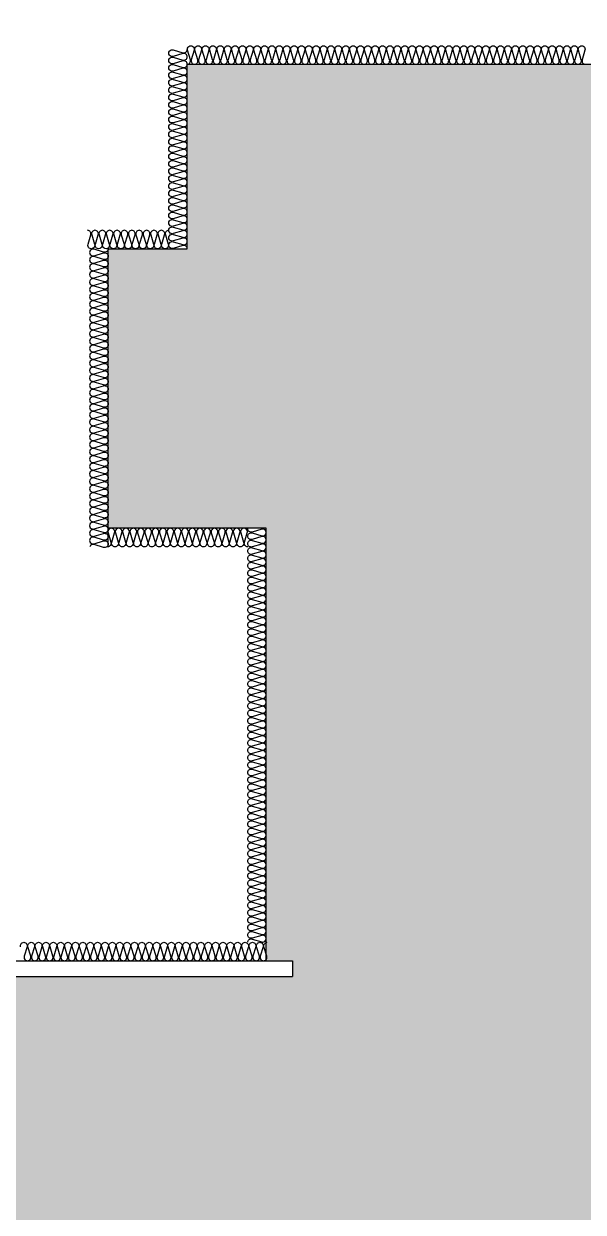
# Model space of a CAD drawing. Header units: millimetres. Extents: x 17311 to 801382, y -242618 to -104888.
# Drawn here: x 712110 to 714234, y -206253 to -201746 of the extents above; entities that cross this region are included whole.
import ezdxf

# ---------------------------------------------------------------- set-up
doc = ezdxf.new("R2010")
doc.units = ezdxf.units.MM
doc.header["$LTSCALE"] = 250
for name, color, linetype in [('A-버림CONC', 4, 'Continuous'), ('ISL', 251, 'Continuous'), ('지반', 254, 'Continuous')]:
    doc.layers.add(name, color=color, linetype=linetype)

msp = doc.modelspace()

# ---------------------------------------------------------------- hatches: boundary and pattern name
at = {"layer": '지반'}
h = msp.add_hatch(dxfattribs=at)
h.set_pattern_fill('EARTH', color=251, scale=70, angle=45)
h.paths.add_polyline_path([(746860.7, -201889.5), (739060.7, -201889.5), (739060.7, -203129.5), (739160.7, -203129.5), (739160.7, -203189.5), (735960.7, -203189.5), (735960.7, -203129.5), (736060.7, -203129.5), (736060.7, -201889.5), (728260.7, -201889.5), (728260.7, -203129.5), (728360.7, -203129.5), (728360.7, -203189.5), (725160.7, -203189.5), (725160.7, -203129.5), (725260.7, -203129.5), (725260.7, -201889.5), (717530.7, -201889.5), (717530.7, -203199.5), (717630.7, -203199.5), (717630.7, -203259.5), (714290.7, -203259.5), (714290.7, -203199.5), (714390.7, -203199.5), (714390.7, -201899.5), (712730.7, -201899.5), (712730.7, -202599.5), (712430.7, -202599.5), (712430.7, -203659.5), (713030.7, -203659.5), (713030.7, -205299.5), (713130.7, -205299.5), (713130.7, -205359.5), (704240.7, -205359.5), (704240.7, -205299.5), (704340.7, -205299.5), (704340.7, -203659.5), (705660.7, -203659.5), (705660.7, -202089.8), (705490.7, -202089.8), (705490.7, -201979.5), (703610.7, -201979.5), (703610.7, -202229.5), (703660.7, -202229.5), (703660.7, -202289.5), (703410.7, -202289.5), (703410.7, -202229.5), (703460.7, -202229.5), (703460.7, -202129.5), (692060.7, -202129.5), (692060.7, -201879.5), (650617.6, -201879.5), (650617.6, -213174), (801382.4, -213174), (801382.4, -201579.5), (791230.7, -201579.5), (791230.7, -201786.8), (791060.7, -201786.8), (791060.7, -202579.5), (790960.7, -202579.5), (790960.7, -204179.5), (792310.7, -204179.5), (792310.7, -205679.5), (792410.7, -205679.5), (792410.7, -205739.5), (783660.7, -205739.5), (783660.7, -205679.5), (783760.7, -205679.5), (783760.7, -204639.5), (782260.7, -204639.5), (782260.7, -205679.5), (782360.7, -205679.5), (782360.7, -205739.5), (779160.7, -205739.5), (779160.7, -205679.5), (779260.7, -205679.5), (779260.7, -204539.5), (771460.7, -204539.5), (771460.7, -205679.5), (771560.7, -205679.5), (771560.7, -205739.5), (768360.7, -205739.5), (768360.7, -205679.5), (768460.7, -205679.5), (768460.7, -204179.5), (769360.7, -204179.5), (769360.7, -201889.5), (760660.7, -201889.5), (760660.7, -203129.5), (760760.7, -203129.5), (760760.7, -203189.5), (757560.7, -203189.5), (757560.7, -203129.5), (757660.7, -203129.5), (757660.7, -201889.5), (749860.7, -201889.5), (749860.7, -203129.5), (749960.7, -203129.5), (749960.7, -203189.5), (746760.7, -203189.5), (746760.7, -203129.5), (746860.7, -203129.5)])

# ---------------------------------------------------------------- linework, layer by layer
at = {"layer": 'A-버림CONC'}
for p, q in [((713030.7, -205299.5), (713130.7, -205299.5)), ((713130.7, -205299.5), (713130.7, -205359.5)), ((704240.7, -205359.5), (713130.7, -205359.5))]:
    msp.add_line(p, q, dxfattribs=at)
at = {"layer": 'ISL'}
for points in [[(712430.7, -203729.5), (712430.7, -202599.5), (712730.7, -202599.5), (712730.7, -201899.5), (714390.7, -201899.5), (714390.7, -203199.5), (717530.7, -203199.5), (717530.7, -201829.5)], [(705660.7, -203659.5), (704340.7, -203659.5), (704340.7, -205299.5), (713030.7, -205299.5), (713030.7, -203659.5), (712430.7, -203659.5)]]:
    msp.add_lwpolyline(points, dxfattribs=at)
for points in [[(712730.7, -202599.5, 0.509267), (712713.7, -202587.1), (712677.6, -202597.8, -1.372593), (712677.6, -202573.1), (712713.7, -202583.8, 0.509267), (712730.7, -202571.5, 0.509267), (712713.7, -202559.1), (712677.6, -202569.8, -1.372593), (712677.6, -202545.1), (712713.7, -202555.8, 0.509267), (712730.7, -202543.5, 0.509267), (712713.7, -202531.1), (712677.6, -202541.8, -1.372593), (712677.6, -202517.1), (712713.7, -202527.8, 0.509267), (712730.7, -202515.5, 0.509267), (712713.7, -202503.1), (712677.6, -202513.8, -1.372593), (712677.6, -202489.1), (712713.7, -202499.8, 0.509267), (712730.7, -202487.5, 0.509267), (712713.7, -202475.1), (712677.6, -202485.8, -1.372593), (712677.6, -202461.1), (712713.7, -202471.8, 0.509267), (712730.7, -202459.5, 0.509267), (712713.7, -202447.1), (712677.6, -202457.8, -1.372593), (712677.6, -202433.1), (712713.7, -202443.8, 0.509267), (712730.7, -202431.5, 0.509267), (712713.7, -202419.1), (712677.6, -202429.8, -1.372593), (712677.6, -202405.1), (712713.7, -202415.8, 0.509267), (712730.7, -202403.5, 0.509267), (712713.7, -202391.1), (712677.6, -202401.8, -1.372593), (712677.6, -202377.1), (712713.7, -202387.8, 0.509267), (712730.7, -202375.5, 0.509267), (712713.7, -202363.1), (712677.6, -202373.8, -1.372593), (712677.6, -202349.1), (712713.7, -202359.8, 0.509267), (712730.7, -202347.5, 0.509267), (712713.7, -202335.1), (712677.6, -202345.8, -1.372593), (712677.6, -202321.1), (712713.7, -202331.8, 0.509267), (712730.7, -202319.5, 0.509267), (712713.7, -202307.1), (712677.6, -202317.8, -1.372593), (712677.6, -202293.1), (712713.7, -202303.8, 0.509267), (712730.7, -202291.5, 0.509267), (712713.7, -202279.1), (712677.6, -202289.8, -1.372593), (712677.6, -202265.1), (712713.7, -202275.8, 0.509267), (712730.7, -202263.5, 0.509267), (712713.7, -202251.1), (712677.6, -202261.8, -1.372593), (712677.6, -202237.1), (712713.7, -202247.8, 0.509267), (712730.7, -202235.5, 0.509267), (712713.7, -202223.1), (712677.6, -202233.8, -1.372593), (712677.6, -202209.1), (712713.7, -202219.8, 0.509267), (712730.7, -202207.5, 0.509267), (712713.7, -202195.1), (712677.6, -202205.8, -1.372593), (712677.6, -202181.1), (712713.7, -202191.8, 0.509267), (712730.7, -202179.5, 0.509267), (712713.7, -202167.1), (712677.6, -202177.8, -1.372593), (712677.6, -202153.1), (712713.7, -202163.8, 0.509267), (712730.7, -202151.5, 0.509267), (712713.7, -202139.1), (712677.6, -202149.8, -1.372593), (712677.6, -202125.1), (712713.7, -202135.8, 0.509267), (712730.7, -202123.5, 0.509267), (712713.7, -202111.1), (712677.6, -202121.8, -1.372593), (712677.6, -202097.1), (712713.7, -202107.8, 0.509267), (712730.7, -202095.5, 0.509267), (712713.7, -202083.1), (712677.6, -202093.8, -1.372593), (712677.6, -202069.1), (712713.7, -202079.8, 0.509267), (712730.7, -202067.5, 0.509267), (712713.7, -202055.1), (712677.6, -202065.8, -1.372593), (712677.6, -202041.1), (712713.7, -202051.8, 0.509267), (712730.7, -202039.5, 0.509267), (712713.7, -202027.1), (712677.6, -202037.8, -1.372593), (712677.6, -202013.1), (712713.7, -202023.8, 0.509267), (712730.7, -202011.5, 0.509267), (712713.7, -201999.1), (712677.6, -202009.8, -1.372593), (712677.6, -201985.1), (712713.7, -201995.8, 0.509267), (712730.7, -201983.5, 0.509267), (712713.7, -201971.1), (712677.6, -201981.8, -1.372593), (712677.6, -201957.1), (712713.7, -201967.8, 0.509267), (712730.7, -201955.5, 0.509267), (712713.7, -201943.1), (712677.6, -201953.8, -1.372593), (712677.6, -201929.1), (712713.7, -201939.8, 0.509267), (712730.7, -201927.5, 0.509267), (712713.7, -201915.1), (712677.6, -201925.8, -1.372593), (712677.6, -201901.1), (712713.7, -201911.8, 0.509267), (712730.7, -201899.5, 0.509267), (712713.7, -201887.1), (712677.6, -201897.8, -1.372593), (712677.6, -201873.1), (712713.7, -201883.8, 0.509267), (712730.7, -201871.5, 0.509267), (712713.7, -201859.1), (712677.6, -201869.8, -1.372593), (712677.6, -201845.1), (712713.7, -201855.8, 0.509267), (712730.7, -201843.5)], [(712730.7, -201899.5, 0.509267), (712743, -201882.5), (712732.3, -201846.4, -1.372593), (712757, -201846.4), (712746.3, -201882.5, 0.509267), (712758.7, -201899.5, 0.509267), (712771, -201882.5), (712760.3, -201846.4, -1.372593), (712785, -201846.4), (712774.3, -201882.5, 0.509267), (712786.7, -201899.5, 0.509267), (712799, -201882.5), (712788.3, -201846.4, -1.372593), (712813, -201846.4), (712802.3, -201882.5, 0.509267), (712814.7, -201899.5, 0.509267), (712827, -201882.5), (712816.3, -201846.4, -1.372593), (712841, -201846.4), (712830.3, -201882.5, 0.509267), (712842.7, -201899.5, 0.509267), (712855, -201882.5), (712844.3, -201846.4, -1.372593), (712869, -201846.4), (712858.3, -201882.5, 0.509267), (712870.7, -201899.5, 0.509267), (712883, -201882.5), (712872.3, -201846.4, -1.372593), (712897, -201846.4), (712886.3, -201882.5, 0.509267), (712898.7, -201899.5, 0.509267), (712911, -201882.5), (712900.3, -201846.4, -1.372593), (712925, -201846.4), (712914.3, -201882.5, 0.509267), (712926.7, -201899.5, 0.509267), (712939, -201882.5), (712928.3, -201846.4, -1.372593), (712953, -201846.4), (712942.3, -201882.5, 0.509267), (712954.7, -201899.5, 0.509267), (712967, -201882.5), (712956.3, -201846.4, -1.372593), (712981, -201846.4), (712970.3, -201882.5, 0.509267), (712982.7, -201899.5, 0.509267), (712995, -201882.5), (712984.3, -201846.4, -1.372593), (713009, -201846.4), (712998.3, -201882.5, 0.509267), (713010.7, -201899.5, 0.509267), (713023, -201882.5), (713012.3, -201846.4, -1.372593), (713037, -201846.4), (713026.3, -201882.5, 0.509267), (713038.7, -201899.5, 0.509267), (713051, -201882.5), (713040.3, -201846.4, -1.372593), (713065, -201846.4), (713054.3, -201882.5, 0.509267), (713066.7, -201899.5, 0.509267), (713079, -201882.5), (713068.3, -201846.4, -1.372593), (713093, -201846.4), (713082.3, -201882.5, 0.509267), (713094.7, -201899.5, 0.509267), (713107, -201882.5), (713096.3, -201846.4, -1.372593), (713121, -201846.4), (713110.3, -201882.5, 0.509267), (713122.7, -201899.5, 0.509267), (713135, -201882.5), (713124.3, -201846.4, -1.372593), (713149, -201846.4), (713138.3, -201882.5, 0.509267), (713150.7, -201899.5, 0.509267), (713163, -201882.5), (713152.3, -201846.4, -1.372593), (713177, -201846.4), (713166.3, -201882.5, 0.509267), (713178.7, -201899.5, 0.509267), (713191, -201882.5), (713180.3, -201846.4, -1.372593), (713205, -201846.4), (713194.3, -201882.5, 0.509267), (713206.7, -201899.5, 0.509267), (713219, -201882.5), (713208.3, -201846.4, -1.372593), (713233, -201846.4), (713222.3, -201882.5, 0.509267), (713234.7, -201899.5, 0.509267), (713247, -201882.5), (713236.3, -201846.4, -1.372593), (713261, -201846.4), (713250.3, -201882.5, 0.509267), (713262.7, -201899.5, 0.509267), (713275, -201882.5), (713264.3, -201846.4, -1.372593), (713289, -201846.4), (713278.3, -201882.5, 0.509267), (713290.7, -201899.5, 0.509267), (713303, -201882.5), (713292.3, -201846.4, -1.372593), (713317, -201846.4), (713306.3, -201882.5, 0.509267), (713318.7, -201899.5, 0.509267), (713331, -201882.5), (713320.3, -201846.4, -1.372593), (713345, -201846.4), (713334.3, -201882.5, 0.509267), (713346.7, -201899.5, 0.509267), (713359, -201882.5), (713348.3, -201846.4, -1.372593), (713373, -201846.4), (713362.3, -201882.5, 0.509267), (713374.7, -201899.5, 0.509267), (713387, -201882.5), (713376.3, -201846.4, -1.372593), (713401, -201846.4), (713390.3, -201882.5, 0.509267), (713402.7, -201899.5, 0.509267), (713415, -201882.5), (713404.3, -201846.4, -1.372593), (713429, -201846.4), (713418.3, -201882.5, 0.509267), (713430.7, -201899.5, 0.509267), (713443, -201882.5), (713432.3, -201846.4, -1.372593), (713457, -201846.4), (713446.3, -201882.5, 0.509267), (713458.7, -201899.5, 0.509267), (713471, -201882.5), (713460.3, -201846.4, -1.372593), (713485, -201846.4), (713474.3, -201882.5, 0.509267), (713486.7, -201899.5, 0.509267), (713499, -201882.5), (713488.3, -201846.4, -1.372593), (713513, -201846.4), (713502.3, -201882.5, 0.509267), (713514.7, -201899.5, 0.509267), (713527, -201882.5), (713516.3, -201846.4, -1.372593), (713541, -201846.4), (713530.3, -201882.5, 0.509267), (713542.7, -201899.5, 0.509267), (713555, -201882.5), (713544.3, -201846.4, -1.372593), (713569, -201846.4), (713558.3, -201882.5, 0.509267), (713570.7, -201899.5, 0.509267), (713583, -201882.5), (713572.3, -201846.4, -1.372593), (713597, -201846.4), (713586.3, -201882.5, 0.509267), (713598.7, -201899.5, 0.509267), (713611, -201882.5), (713600.3, -201846.4, -1.372593), (713625, -201846.4), (713614.3, -201882.5, 0.509267), (713626.7, -201899.5, 0.509267), (713639, -201882.5), (713628.3, -201846.4, -1.372593), (713653, -201846.4), (713642.3, -201882.5, 0.509267), (713654.7, -201899.5, 0.509267), (713667, -201882.5), (713656.3, -201846.4, -1.372593), (713681, -201846.4), (713670.3, -201882.5, 0.509267), (713682.7, -201899.5, 0.509267), (713695, -201882.5), (713684.3, -201846.4, -1.372593), (713709, -201846.4), (713698.3, -201882.5, 0.509267), (713710.7, -201899.5, 0.509267), (713723, -201882.5), (713712.3, -201846.4, -1.372593), (713737, -201846.4), (713726.3, -201882.5, 0.509267), (713738.7, -201899.5, 0.509267), (713751, -201882.5), (713740.3, -201846.4, -1.372593), (713765, -201846.4), (713754.3, -201882.5, 0.509267), (713766.7, -201899.5, 0.509267), (713779, -201882.5), (713768.3, -201846.4, -1.372593), (713793, -201846.4), (713782.3, -201882.5, 0.509267), (713794.7, -201899.5, 0.509267), (713807, -201882.5), (713796.3, -201846.4, -1.372593), (713821, -201846.4), (713810.3, -201882.5, 0.509267), (713822.7, -201899.5, 0.509267), (713835, -201882.5), (713824.3, -201846.4, -1.372593), (713849, -201846.4), (713838.3, -201882.5, 0.509267), (713850.7, -201899.5, 0.509267), (713863, -201882.5), (713852.3, -201846.4, -1.372593), (713877, -201846.4), (713866.3, -201882.5, 0.509267), (713878.7, -201899.5, 0.509267), (713891, -201882.5), (713880.3, -201846.4, -1.372593), (713905, -201846.4), (713894.3, -201882.5, 0.509267), (713906.7, -201899.5, 0.509267), (713919, -201882.5), (713908.3, -201846.4, -1.372593), (713933, -201846.4), (713922.3, -201882.5, 0.509267), (713934.7, -201899.5, 0.509267), (713947, -201882.5), (713936.3, -201846.4, -1.372593), (713961, -201846.4), (713950.3, -201882.5, 0.509267), (713962.7, -201899.5, 0.509267), (713975, -201882.5), (713964.3, -201846.4, -1.372593), (713989, -201846.4), (713978.3, -201882.5, 0.509267), (713990.7, -201899.5, 0.509267), (714003, -201882.5), (713992.3, -201846.4, -1.372593), (714017, -201846.4), (714006.3, -201882.5, 0.509267), (714018.7, -201899.5, 0.509267), (714031, -201882.5), (714020.3, -201846.4, -1.372593), (714045, -201846.4), (714034.3, -201882.5, 0.509267), (714046.7, -201899.5, 0.509267), (714059, -201882.5), (714048.3, -201846.4, -1.372593), (714073, -201846.4), (714062.3, -201882.5, 0.509267), (714074.7, -201899.5, 0.509267), (714087, -201882.5), (714076.3, -201846.4, -1.372593), (714101, -201846.4), (714090.3, -201882.5, 0.509267), (714102.7, -201899.5, 0.509267), (714115, -201882.5), (714104.3, -201846.4, -1.372593), (714129, -201846.4), (714118.3, -201882.5, 0.509267), (714130.7, -201899.5, 0.509267), (714143, -201882.5), (714132.3, -201846.4, -1.372593), (714157, -201846.4), (714146.3, -201882.5, 0.509267), (714158.7, -201899.5, 0.509267), (714171, -201882.5), (714160.3, -201846.4, -1.372593), (714185, -201846.4), (714174.3, -201882.5, 0.509267), (714186.7, -201899.5, 0.509267), (714199, -201882.5), (714188.3, -201846.4, -1.372593), (714213, -201846.4), (714202.3, -201882.5, 0.509267), (714214.7, -201899.5, 0.509267), (714227, -201882.5), (714216.3, -201846.4, -1.372593), (714241, -201846.4), (714230.3, -201882.5, 0.509267), (714242.7, -201899.5, 0.509267)], [(712660.6, -202529.5, 0.509267), (712648.3, -202546.4), (712659, -202582.5, -1.372593), (712634.3, -202582.5), (712645, -202546.4, 0.509267), (712632.6, -202529.5, 0.509267), (712620.3, -202546.4), (712631, -202582.5, -1.372593), (712606.3, -202582.5), (712617, -202546.4, 0.509267), (712604.6, -202529.5, 0.509267), (712592.3, -202546.4), (712603, -202582.5, -1.372593), (712578.3, -202582.5), (712589, -202546.4, 0.509267), (712576.6, -202529.5, 0.509267), (712564.3, -202546.4), (712575, -202582.5, -1.372593), (712550.3, -202582.5), (712561, -202546.4, 0.509267), (712548.6, -202529.5, 0.509267), (712536.3, -202546.4), (712547, -202582.5, -1.372593), (712522.3, -202582.5), (712533, -202546.4, 0.509267), (712520.6, -202529.5, 0.509267), (712508.3, -202546.4), (712519, -202582.5, -1.372593), (712494.3, -202582.5), (712505, -202546.4, 0.509267), (712492.6, -202529.5, 0.509267), (712480.3, -202546.4), (712491, -202582.5, -1.372593), (712466.3, -202582.5), (712477, -202546.4, 0.509267), (712464.6, -202529.5, 0.509267), (712452.3, -202546.4), (712463, -202582.5, -1.372593), (712438.3, -202582.5), (712449, -202546.4, 0.509267), (712436.6, -202529.5, 0.509267), (712424.3, -202546.4), (712435, -202582.5, -1.372593), (712410.3, -202582.5), (712421, -202546.4, 0.509267), (712408.6, -202529.5, 0.509267), (712396.3, -202546.4), (712407, -202582.5, -1.372593), (712382.3, -202582.5), (712393, -202546.4, 0.509267), (712380.6, -202529.5, 0.509267), (712368.3, -202546.4), (712379, -202582.5, -1.372593), (712354.3, -202582.5), (712365, -202546.4, 0.509267), (712352.6, -202529.5)], [(712430.7, -202599.5, -0.509267), (712413.7, -202611.9), (712377.6, -202601.1, 1.372593), (712377.6, -202625.9), (712413.7, -202615.1, -0.509267), (712430.7, -202627.5, -0.509267), (712413.7, -202639.9), (712377.6, -202629.1, 1.372593), (712377.6, -202653.9), (712413.7, -202643.1, -0.509267), (712430.7, -202655.5, -0.509267), (712413.7, -202667.9), (712377.6, -202657.1, 1.372593), (712377.6, -202681.9), (712413.7, -202671.1, -0.509267), (712430.7, -202683.5, -0.509267), (712413.7, -202695.9), (712377.6, -202685.1, 1.372593), (712377.6, -202709.9), (712413.7, -202699.1, -0.509267), (712430.7, -202711.5, -0.509267), (712413.7, -202723.9), (712377.6, -202713.1, 1.372593), (712377.6, -202737.9), (712413.7, -202727.1, -0.509267), (712430.7, -202739.5, -0.509267), (712413.7, -202751.9), (712377.6, -202741.1, 1.372593), (712377.6, -202765.9), (712413.7, -202755.1, -0.509267), (712430.7, -202767.5, -0.509267), (712413.7, -202779.9), (712377.6, -202769.1, 1.372593), (712377.6, -202793.9), (712413.7, -202783.1, -0.509267), (712430.7, -202795.5, -0.509267), (712413.7, -202807.9), (712377.6, -202797.1, 1.372593), (712377.6, -202821.9), (712413.7, -202811.1, -0.509267), (712430.7, -202823.5, -0.509267), (712413.7, -202835.9), (712377.6, -202825.1, 1.372593), (712377.6, -202849.9), (712413.7, -202839.1, -0.509267), (712430.7, -202851.5, -0.509267), (712413.7, -202863.9), (712377.6, -202853.1, 1.372593), (712377.6, -202877.9), (712413.7, -202867.1, -0.509267), (712430.7, -202879.5, -0.509267), (712413.7, -202891.9), (712377.6, -202881.1, 1.372593), (712377.6, -202905.9), (712413.7, -202895.1, -0.509267), (712430.7, -202907.5, -0.509267), (712413.7, -202919.9), (712377.6, -202909.1, 1.372593), (712377.6, -202933.9), (712413.7, -202923.1, -0.509267), (712430.7, -202935.5, -0.509267), (712413.7, -202947.9), (712377.6, -202937.1, 1.372593), (712377.6, -202961.9), (712413.7, -202951.1, -0.509267), (712430.7, -202963.5, -0.509267), (712413.7, -202975.9), (712377.6, -202965.1, 1.372593), (712377.6, -202989.9), (712413.7, -202979.1, -0.509267), (712430.7, -202991.5, -0.509267), (712413.7, -203003.9), (712377.6, -202993.1, 1.372593), (712377.6, -203017.9), (712413.7, -203007.1, -0.509267), (712430.7, -203019.5, -0.509267), (712413.7, -203031.9), (712377.6, -203021.1, 1.372593), (712377.6, -203045.9), (712413.7, -203035.1, -0.509267), (712430.7, -203047.5, -0.509267), (712413.7, -203059.9), (712377.6, -203049.1, 1.372593), (712377.6, -203073.9), (712413.7, -203063.1, -0.509267), (712430.7, -203075.5, -0.509267), (712413.7, -203087.9), (712377.6, -203077.1, 1.372593), (712377.6, -203101.9), (712413.7, -203091.1, -0.509267), (712430.7, -203103.5, -0.509267), (712413.7, -203115.9), (712377.6, -203105.1, 1.372593), (712377.6, -203129.9), (712413.7, -203119.1, -0.509267), (712430.7, -203131.5, -0.509267), (712413.7, -203143.9), (712377.6, -203133.1, 1.372593), (712377.6, -203157.9), (712413.7, -203147.1, -0.509267), (712430.7, -203159.5, -0.509267), (712413.7, -203171.9), (712377.6, -203161.1, 1.372593), (712377.6, -203185.9), (712413.7, -203175.1, -0.509267), (712430.7, -203187.5, -0.509267), (712413.7, -203199.9), (712377.6, -203189.1, 1.372593), (712377.6, -203213.9), (712413.7, -203203.1, -0.509267), (712430.7, -203215.5, -0.509267), (712413.7, -203227.9), (712377.6, -203217.1, 1.372593), (712377.6, -203241.9), (712413.7, -203231.1, -0.509267), (712430.7, -203243.5, -0.509267), (712413.7, -203255.9), (712377.6, -203245.1, 1.372593), (712377.6, -203269.9), (712413.7, -203259.1, -0.509267), (712430.7, -203271.5, -0.509267), (712413.7, -203283.9), (712377.6, -203273.1, 1.372593), (712377.6, -203297.9), (712413.7, -203287.1, -0.509267), (712430.7, -203299.5, -0.509267), (712413.7, -203311.9), (712377.6, -203301.1, 1.372593), (712377.6, -203325.9), (712413.7, -203315.1, -0.509267), (712430.7, -203327.5, -0.509267), (712413.7, -203339.9), (712377.6, -203329.1, 1.372593), (712377.6, -203353.9), (712413.7, -203343.1, -0.509267), (712430.7, -203355.5, -0.509267), (712413.7, -203367.9), (712377.6, -203357.1, 1.372593), (712377.6, -203381.9), (712413.7, -203371.1, -0.509267), (712430.7, -203383.5, -0.509267), (712413.7, -203395.9), (712377.6, -203385.1, 1.372593), (712377.6, -203409.9), (712413.7, -203399.1, -0.509267), (712430.7, -203411.5, -0.509267), (712413.7, -203423.9), (712377.6, -203413.1, 1.372593), (712377.6, -203437.9), (712413.7, -203427.1, -0.509267), (712430.7, -203439.5, -0.509267), (712413.7, -203451.9), (712377.6, -203441.1, 1.372593), (712377.6, -203465.9), (712413.7, -203455.1, -0.509267), (712430.7, -203467.5, -0.509267), (712413.7, -203479.9), (712377.6, -203469.1, 1.372593), (712377.6, -203493.9), (712413.7, -203483.1, -0.509267), (712430.7, -203495.5, -0.509267), (712413.7, -203507.9), (712377.6, -203497.1, 1.372593), (712377.6, -203521.9), (712413.7, -203511.1, -0.509267), (712430.7, -203523.5, -0.509267), (712413.7, -203535.9), (712377.6, -203525.1, 1.372593), (712377.6, -203549.9), (712413.7, -203539.1, -0.509267), (712430.7, -203551.5, -0.509267), (712413.7, -203563.9), (712377.6, -203553.1, 1.372593), (712377.6, -203577.9), (712413.7, -203567.1, -0.509267), (712430.7, -203579.5, -0.509267), (712413.7, -203591.9), (712377.6, -203581.1, 1.372593), (712377.6, -203605.9), (712413.7, -203595.1, -0.509267), (712430.7, -203607.5, -0.509267), (712413.7, -203619.9), (712377.6, -203609.1, 1.372593), (712377.6, -203633.9), (712413.7, -203623.1, -0.509267), (712430.7, -203635.5, -0.509267), (712413.7, -203647.9), (712377.6, -203637.1, 1.372593), (712377.6, -203661.9), (712413.7, -203651.1, -0.509267), (712430.7, -203663.5, -0.509267), (712413.7, -203675.9), (712377.6, -203665.1, 1.372593), (712377.6, -203689.9), (712413.7, -203679.1, -0.509267), (712430.7, -203691.5, -0.509267), (712413.7, -203703.9), (712377.6, -203693.1, 1.372593), (712377.6, -203717.9), (712413.7, -203707.1, -0.509267), (712430.7, -203719.5, -0.509267), (712413.7, -203731.9), (712377.6, -203721.1, 0.413428), (712361.3, -203729.5, 0.413428)], [(712960.7, -205229.5, -0.509267), (712977.6, -205217.1), (713013.7, -205227.8, 1.372593), (713013.7, -205203.1), (712977.6, -205213.8, -0.509267), (712960.7, -205201.5, -0.509267), (712977.6, -205189.1), (713013.7, -205199.8, 1.372593), (713013.7, -205175.1), (712977.6, -205185.8, -0.509267), (712960.7, -205173.5, -0.509267), (712977.6, -205161.1), (713013.7, -205171.8, 1.372593), (713013.7, -205147.1), (712977.6, -205157.8, -0.509267), (712960.7, -205145.5, -0.509267), (712977.6, -205133.1), (713013.7, -205143.8, 1.372593), (713013.7, -205119.1), (712977.6, -205129.8, -0.509267), (712960.7, -205117.5, -0.509267), (712977.6, -205105.1), (713013.7, -205115.8, 1.372593), (713013.7, -205091.1), (712977.6, -205101.8, -0.509267), (712960.7, -205089.5, -0.509267), (712977.6, -205077.1), (713013.7, -205087.8, 1.372593), (713013.7, -205063.1), (712977.6, -205073.8, -0.509267), (712960.7, -205061.5, -0.509267), (712977.6, -205049.1), (713013.7, -205059.8, 1.372593), (713013.7, -205035.1), (712977.6, -205045.8, -0.509267), (712960.7, -205033.5, -0.509267), (712977.6, -205021.1), (713013.7, -205031.8, 1.372593), (713013.7, -205007.1), (712977.6, -205017.8, -0.509267), (712960.7, -205005.5, -0.509267), (712977.6, -204993.1), (713013.7, -205003.8, 1.372593), (713013.7, -204979.1), (712977.6, -204989.8, -0.509267), (712960.7, -204977.5, -0.509267), (712977.6, -204965.1), (713013.7, -204975.8, 1.372593), (713013.7, -204951.1), (712977.6, -204961.8, -0.509267), (712960.7, -204949.5, -0.509267), (712977.6, -204937.1), (713013.7, -204947.8, 1.372593), (713013.7, -204923.1), (712977.6, -204933.8, -0.509267), (712960.7, -204921.5, -0.509267), (712977.6, -204909.1), (713013.7, -204919.8, 1.372593), (713013.7, -204895.1), (712977.6, -204905.8, -0.509267), (712960.7, -204893.5, -0.509267), (712977.6, -204881.1), (713013.7, -204891.8, 1.372593), (713013.7, -204867.1), (712977.6, -204877.8, -0.509267), (712960.7, -204865.5, -0.509267), (712977.6, -204853.1), (713013.7, -204863.8, 1.372593), (713013.7, -204839.1), (712977.6, -204849.8, -0.509267), (712960.7, -204837.5, -0.509267), (712977.6, -204825.1), (713013.7, -204835.8, 1.372593), (713013.7, -204811.1), (712977.6, -204821.8, -0.509267), (712960.7, -204809.5, -0.509267), (712977.6, -204797.1), (713013.7, -204807.8, 1.372593), (713013.7, -204783.1), (712977.6, -204793.8, -0.509267), (712960.7, -204781.5, -0.509267), (712977.6, -204769.1), (713013.7, -204779.8, 1.372593), (713013.7, -204755.1), (712977.6, -204765.8, -0.509267), (712960.7, -204753.5, -0.509267), (712977.6, -204741.1), (713013.7, -204751.8, 1.372593), (713013.7, -204727.1), (712977.6, -204737.8, -0.509267), (712960.7, -204725.5, -0.509267), (712977.6, -204713.1), (713013.7, -204723.8, 1.372593), (713013.7, -204699.1), (712977.6, -204709.8, -0.509267), (712960.7, -204697.5, -0.509267), (712977.6, -204685.1), (713013.7, -204695.8, 1.372593), (713013.7, -204671.1), (712977.6, -204681.8, -0.509267), (712960.7, -204669.5, -0.509267), (712977.6, -204657.1), (713013.7, -204667.8, 1.372593), (713013.7, -204643.1), (712977.6, -204653.8, -0.509267), (712960.7, -204641.5, -0.509267), (712977.6, -204629.1), (713013.7, -204639.8, 1.372593), (713013.7, -204615.1), (712977.6, -204625.8, -0.509267), (712960.7, -204613.5, -0.509267), (712977.6, -204601.1), (713013.7, -204611.8, 1.372593), (713013.7, -204587.1), (712977.6, -204597.8, -0.509267), (712960.7, -204585.5, -0.509267), (712977.6, -204573.1), (713013.7, -204583.8, 1.372593), (713013.7, -204559.1), (712977.6, -204569.8, -0.509267), (712960.7, -204557.5, -0.509267), (712977.6, -204545.1), (713013.7, -204555.8, 1.372593), (713013.7, -204531.1), (712977.6, -204541.8, -0.509267), (712960.7, -204529.5, -0.509267), (712977.6, -204517.1), (713013.7, -204527.8, 1.372593), (713013.7, -204503.1), (712977.6, -204513.8, -0.509267), (712960.7, -204501.5, -0.509267), (712977.6, -204489.1), (713013.7, -204499.8, 1.372593), (713013.7, -204475.1), (712977.6, -204485.8, -0.509267), (712960.7, -204473.5, -0.509267), (712977.6, -204461.1), (713013.7, -204471.8, 1.372593), (713013.7, -204447.1), (712977.6, -204457.8, -0.509267), (712960.7, -204445.5, -0.509267), (712977.6, -204433.1), (713013.7, -204443.8, 1.372593), (713013.7, -204419.1), (712977.6, -204429.8, -0.509267), (712960.7, -204417.5, -0.509267), (712977.6, -204405.1), (713013.7, -204415.8, 1.372593), (713013.7, -204391.1), (712977.6, -204401.8, -0.509267), (712960.7, -204389.5, -0.509267), (712977.6, -204377.1), (713013.7, -204387.8, 1.372593), (713013.7, -204363.1), (712977.6, -204373.8, -0.509267), (712960.7, -204361.5, -0.509267), (712977.6, -204349.1), (713013.7, -204359.8, 1.372593), (713013.7, -204335.1), (712977.6, -204345.8, -0.509267), (712960.7, -204333.5, -0.509267), (712977.6, -204321.1), (713013.7, -204331.8, 1.372593), (713013.7, -204307.1), (712977.6, -204317.8, -0.509267), (712960.7, -204305.5, -0.509267), (712977.6, -204293.1), (713013.7, -204303.8, 1.372593), (713013.7, -204279.1), (712977.6, -204289.8, -0.509267), (712960.7, -204277.5, -0.509267), (712977.6, -204265.1), (713013.7, -204275.8, 1.372593), (713013.7, -204251.1), (712977.6, -204261.8, -0.509267), (712960.7, -204249.5, -0.509267), (712977.6, -204237.1), (713013.7, -204247.8, 1.372593), (713013.7, -204223.1), (712977.6, -204233.8, -0.509267), (712960.7, -204221.5, -0.509267), (712977.6, -204209.1), (713013.7, -204219.8, 1.372593), (713013.7, -204195.1), (712977.6, -204205.8, -0.509267), (712960.7, -204193.5, -0.509267), (712977.6, -204181.1), (713013.7, -204191.8, 1.372593), (713013.7, -204167.1), (712977.6, -204177.8, -0.509267), (712960.7, -204165.5, -0.509267), (712977.6, -204153.1), (713013.7, -204163.8, 1.372593), (713013.7, -204139.1), (712977.6, -204149.8, -0.509267), (712960.7, -204137.5, -0.509267), (712977.6, -204125.1), (713013.7, -204135.8, 1.372593), (713013.7, -204111.1), (712977.6, -204121.8, -0.509267), (712960.7, -204109.5, -0.509267), (712977.6, -204097.1), (713013.7, -204107.8, 1.372593), (713013.7, -204083.1), (712977.6, -204093.8, -0.509267), (712960.7, -204081.5, -0.509267), (712977.6, -204069.1), (713013.7, -204079.8, 1.372593), (713013.7, -204055.1), (712977.6, -204065.8, -0.509267), (712960.7, -204053.5, -0.509267), (712977.6, -204041.1), (713013.7, -204051.8, 1.372593), (713013.7, -204027.1), (712977.6, -204037.8, -0.509267), (712960.7, -204025.5, -0.509267), (712977.6, -204013.1), (713013.7, -204023.8, 1.372593), (713013.7, -203999.1), (712977.6, -204009.8, -0.509267), (712960.7, -203997.5, -0.509267), (712977.6, -203985.1), (713013.7, -203995.8, 1.372593), (713013.7, -203971.1), (712977.6, -203981.8, -0.509267), (712960.7, -203969.5, -0.509267), (712977.6, -203957.1), (713013.7, -203967.8, 1.372593), (713013.7, -203943.1), (712977.6, -203953.8, -0.509267), (712960.7, -203941.5, -0.509267), (712977.6, -203929.1), (713013.7, -203939.8, 1.372593), (713013.7, -203915.1), (712977.6, -203925.8, -0.509267), (712960.7, -203913.5, -0.509267), (712977.6, -203901.1), (713013.7, -203911.8, 1.372593), (713013.7, -203887.1), (712977.6, -203897.8, -0.509267), (712960.7, -203885.5, -0.509267), (712977.6, -203873.1), (713013.7, -203883.8, 1.372593), (713013.7, -203859.1), (712977.6, -203869.8, -0.509267), (712960.7, -203857.5, -0.509267), (712977.6, -203845.1), (713013.7, -203855.8, 1.372593), (713013.7, -203831.1), (712977.6, -203841.8, -0.509267), (712960.7, -203829.5, -0.509267), (712977.6, -203817.1), (713013.7, -203827.8, 1.372593), (713013.7, -203803.1), (712977.6, -203813.8, -0.509267), (712960.7, -203801.5, -0.509267), (712977.6, -203789.1), (713013.7, -203799.8, 1.372593), (713013.7, -203775.1), (712977.6, -203785.8, -0.509267), (712960.7, -203773.5, -0.509267), (712977.6, -203761.1), (713013.7, -203771.8, 1.372593), (713013.7, -203747.1), (712977.6, -203757.8, -0.509267), (712960.7, -203745.5, -0.509267), (712977.6, -203733.1), (713013.7, -203743.8, 1.372593), (713013.7, -203719.1), (712977.6, -203729.8, -0.509267), (712960.7, -203717.5, -0.509267), (712977.6, -203705.1), (713013.7, -203715.8, 1.372593), (713013.7, -203691.1), (712977.6, -203701.8, -0.509267), (712960.7, -203689.5, -0.509267), (712977.6, -203677.1), (713013.7, -203687.8, 1.372593), (713013.7, -203663.1), (712977.6, -203673.8, -0.509267), (712960.7, -203661.5)], [(712098.3, -205246.4, -0.509267), (712110.7, -205229.5, -0.509267), (712123, -205246.4), (712112.3, -205282.5, 1.372593), (712137, -205282.5), (712126.3, -205246.4, -0.509267), (712138.7, -205229.5, -0.509267), (712151, -205246.4), (712140.3, -205282.5, 1.372593), (712165, -205282.5), (712154.3, -205246.4, -0.509267), (712166.7, -205229.5, -0.509267), (712179, -205246.4), (712168.3, -205282.5, 1.372593), (712193, -205282.5), (712182.3, -205246.4, -0.509267), (712194.7, -205229.5, -0.509267), (712207, -205246.4), (712196.3, -205282.5, 1.372593), (712221, -205282.5), (712210.3, -205246.4, -0.509267), (712222.7, -205229.5, -0.509267), (712235, -205246.4), (712224.3, -205282.5, 1.372593), (712249, -205282.5), (712238.3, -205246.4, -0.509267), (712250.7, -205229.5, -0.509267), (712263, -205246.4), (712252.3, -205282.5, 1.372593), (712277, -205282.5), (712266.3, -205246.4, -0.509267), (712278.7, -205229.5, -0.509267), (712291, -205246.4), (712280.3, -205282.5, 1.372593), (712305, -205282.5), (712294.3, -205246.4, -0.509267), (712306.7, -205229.5, -0.509267), (712319, -205246.4), (712308.3, -205282.5, 1.372593), (712333, -205282.5), (712322.3, -205246.4, -0.509267), (712334.7, -205229.5, -0.509267), (712347, -205246.4), (712336.3, -205282.5, 1.372593), (712361, -205282.5), (712350.3, -205246.4, -0.509267), (712362.7, -205229.5, -0.509267), (712375, -205246.4), (712364.3, -205282.5, 1.372593), (712389, -205282.5), (712378.3, -205246.4, -0.509267), (712390.7, -205229.5, -0.509267), (712403, -205246.4), (712392.3, -205282.5, 1.372593), (712417, -205282.5), (712406.3, -205246.4, -0.509267), (712418.7, -205229.5, -0.509267), (712431, -205246.4), (712420.3, -205282.5, 1.372593), (712445, -205282.5), (712434.3, -205246.4, -0.509267), (712446.7, -205229.5, -0.509267), (712459, -205246.4), (712448.3, -205282.5, 1.372593), (712473, -205282.5), (712462.3, -205246.4, -0.509267), (712474.7, -205229.5, -0.509267), (712487, -205246.4), (712476.3, -205282.5, 1.372593), (712501, -205282.5), (712490.3, -205246.4, -0.509267), (712502.7, -205229.5, -0.509267), (712515, -205246.4), (712504.3, -205282.5, 1.372593), (712529, -205282.5), (712518.3, -205246.4, -0.509267), (712530.7, -205229.5, -0.509267), (712543, -205246.4), (712532.3, -205282.5, 1.372593), (712557, -205282.5), (712546.3, -205246.4, -0.509267), (712558.7, -205229.5, -0.509267), (712571, -205246.4), (712560.3, -205282.5, 1.372593), (712585, -205282.5), (712574.3, -205246.4, -0.509267), (712586.7, -205229.5, -0.509267), (712599, -205246.4), (712588.3, -205282.5, 1.372593), (712613, -205282.5), (712602.3, -205246.4, -0.509267), (712614.7, -205229.5, -0.509267), (712627, -205246.4), (712616.3, -205282.5, 1.372593), (712641, -205282.5), (712630.3, -205246.4, -0.509267), (712642.7, -205229.5, -0.509267), (712655, -205246.4), (712644.3, -205282.5, 1.372593), (712669, -205282.5), (712658.3, -205246.4, -0.509267), (712670.7, -205229.5, -0.509267), (712683, -205246.4), (712672.3, -205282.5, 1.372593), (712697, -205282.5), (712686.3, -205246.4, -0.509267), (712698.7, -205229.5, -0.509267), (712711, -205246.4), (712700.3, -205282.5, 1.372593), (712725, -205282.5), (712714.3, -205246.4, -0.509267), (712726.7, -205229.5, -0.509267), (712739, -205246.4), (712728.3, -205282.5, 1.372593), (712753, -205282.5), (712742.3, -205246.4, -0.509267), (712754.7, -205229.5, -0.509267), (712767, -205246.4), (712756.3, -205282.5, 1.372593), (712781, -205282.5), (712770.3, -205246.4, -0.509267), (712782.7, -205229.5, -0.509267), (712795, -205246.4), (712784.3, -205282.5, 1.372593), (712809, -205282.5), (712798.3, -205246.4, -0.509267), (712810.7, -205229.5, -0.509267), (712823, -205246.4), (712812.3, -205282.5, 1.372593), (712837, -205282.5), (712826.3, -205246.4, -0.509267), (712838.7, -205229.5, -0.509267), (712851, -205246.4), (712840.3, -205282.5, 1.372593), (712865, -205282.5), (712854.3, -205246.4, -0.509267), (712866.7, -205229.5, -0.509267), (712879, -205246.4), (712868.3, -205282.5, 1.372593), (712893, -205282.5), (712882.3, -205246.4, -0.509267), (712894.7, -205229.5, -0.509267), (712907, -205246.4), (712896.3, -205282.5, 1.372593), (712921, -205282.5), (712910.3, -205246.4, -0.509267), (712922.7, -205229.5, -0.509267), (712935, -205246.4), (712924.3, -205282.5, 1.372593), (712949, -205282.5), (712938.3, -205246.4, -0.509267), (712950.7, -205229.5, -0.509267), (712963, -205246.4), (712952.3, -205282.5, 1.372593), (712977, -205282.5), (712966.3, -205246.4, -0.509267), (712978.7, -205229.5, -0.509267), (712991, -205246.4), (712980.3, -205282.5, 1.372593), (713005, -205282.5), (712994.3, -205246.4, -0.509267), (713006.7, -205229.5, -0.509267), (713019, -205246.4), (713008.3, -205282.5, 1.372593), (713033, -205282.5), (713022.3, -205246.4, -0.509267), (713034.7, -205229.5)]]:
    msp.add_lwpolyline(points, format="xyb", dxfattribs=at)
at = {"layer": 'ISL', "elevation": 0}
msp.add_lwpolyline([(712960.6, -203729.5, -0.509267), (712948.3, -203712.5), (712959, -203676.4, 1.372593), (712934.3, -203676.4), (712945, -203712.5, -0.509267), (712932.6, -203729.5, -0.509267), (712920.3, -203712.5), (712931, -203676.4, 1.372593), (712906.3, -203676.4), (712917, -203712.5, -0.509267), (712904.6, -203729.5, -0.509267), (712892.3, -203712.5), (712903, -203676.4, 1.372593), (712878.3, -203676.4), (712889, -203712.5, -0.509267), (712876.6, -203729.5, -0.509267), (712864.3, -203712.5), (712875, -203676.4, 1.372593), (712850.3, -203676.4), (712861, -203712.5, -0.509267), (712848.6, -203729.5, -0.509267), (712836.3, -203712.5), (712847, -203676.4, 1.372593), (712822.3, -203676.4), (712833, -203712.5, -0.509267), (712820.6, -203729.5, -0.509267), (712808.3, -203712.5), (712819, -203676.4, 1.372593), (712794.3, -203676.4), (712805, -203712.5, -0.509267), (712792.6, -203729.5, -0.509267), (712780.3, -203712.5), (712791, -203676.4, 1.372593), (712766.3, -203676.4), (712777, -203712.5, -0.509267), (712764.6, -203729.5, -0.509267), (712752.3, -203712.5), (712763, -203676.4, 1.372593), (712738.3, -203676.4), (712749, -203712.5, -0.509267), (712736.6, -203729.5, -0.509267), (712724.3, -203712.5), (712735, -203676.4, 1.372593), (712710.3, -203676.4), (712721, -203712.5, -0.509267), (712708.6, -203729.5, -0.509267), (712696.3, -203712.5), (712707, -203676.4, 1.372593), (712682.3, -203676.4), (712693, -203712.5, -0.509267), (712680.6, -203729.5, -0.509267), (712668.3, -203712.5), (712679, -203676.4, 1.372593), (712654.3, -203676.4), (712665, -203712.5, -0.509267), (712652.6, -203729.5, -0.509267), (712640.3, -203712.5), (712651, -203676.4, 1.372593), (712626.3, -203676.4), (712637, -203712.5, -0.509267), (712624.6, -203729.5, -0.509267), (712612.3, -203712.5), (712623, -203676.4, 1.372593), (712598.3, -203676.4), (712609, -203712.5, -0.509267), (712596.6, -203729.5, -0.509267), (712584.3, -203712.5), (712595, -203676.4, 1.372593), (712570.3, -203676.4), (712581, -203712.5, -0.509267), (712568.6, -203729.5, -0.509267), (712556.3, -203712.5), (712567, -203676.4, 1.372593), (712542.3, -203676.4), (712553, -203712.5, -0.509267), (712540.6, -203729.5, -0.509267), (712528.3, -203712.5), (712539, -203676.4, 1.372593), (712514.3, -203676.4), (712525, -203712.5, -0.509267), (712512.6, -203729.5, -0.509267), (712500.3, -203712.5), (712511, -203676.4, 1.372593), (712486.3, -203676.4), (712497, -203712.5, -0.509267), (712484.6, -203729.5, -0.509267), (712472.3, -203712.5), (712483, -203676.4, 1.372593), (712458.3, -203676.4), (712469, -203712.5, -0.509267), (712456.6, -203729.5, -0.509267), (712444.3, -203712.5), (712455, -203676.4, 1.372593), (712430.3, -203676.4), (712441, -203712.5, -0.509267), (712428.6, -203729.5)], format="xyb", dxfattribs=at)

doc.saveas('drawing.dxf')
